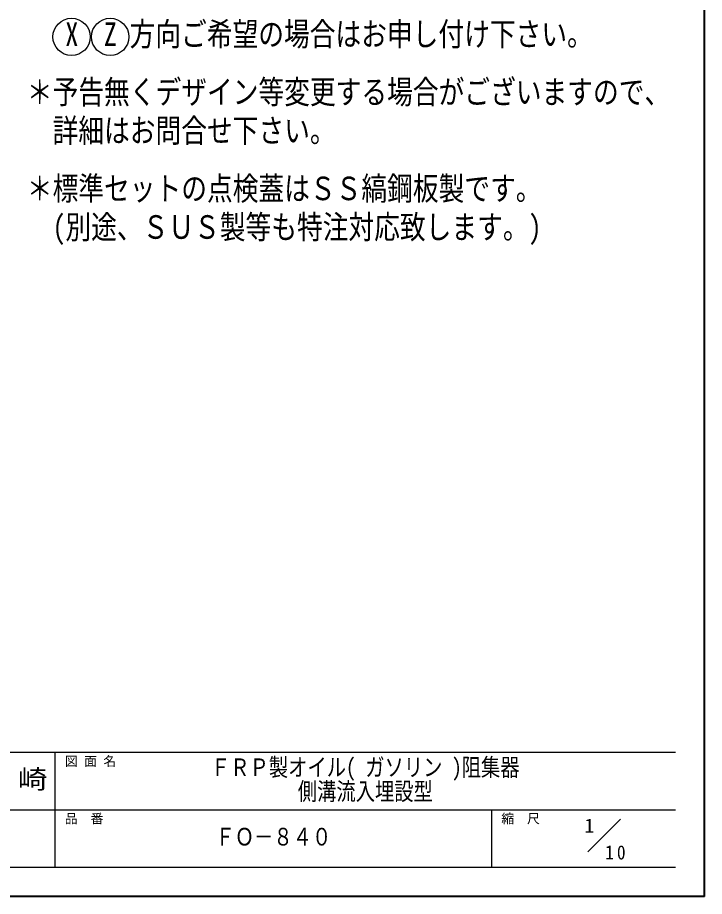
# Model space of a CAD drawing. Units: millimetres at full size, sheet at 1:10; details may follow other scales. Extents: x -1934 to 2116, y -1312 to 1498.
# Drawn here: x 1048 to 2116, y -1312 to 55 of the extents above; entities that cross this region are included whole.
import ezdxf
from ezdxf.enums import TextEntityAlignment as Align

# ---------------------------------------------------------------- set-up
doc = ezdxf.new("R2010")
doc.units = ezdxf.units.MM
doc.header["$LTSCALE"] = 10
doc.layers.add('0-0_ﾚｲﾔ1', color=4, linetype='Continuous', lineweight=9)
doc.styles.add('ＭＳ ゴシック', font='')
doc.styles.get('ＭＳ ゴシック').set_extended_font_data('MS Gothic')

msp = doc.modelspace()

# ---------------------------------------------------------------- linework, layer by layer
at = {"layer": '0-0_ﾚｲﾔ1', "color": 1, "lineweight": 40}
for q in [(2116.07, 1498.04), (-1933.93, -1311.96)]:
    msp.add_line((2116.07, -1311.96), q, dxfattribs=at)
at = {"layer": '0-0_ﾚｲﾔ1', "color": 6, "lineweight": 25}
for p, q in [((2071.07, -1088.39), (91.07, -1088.39)), ((1106.79, -1266.96), (1106.79, -1088.39)), ((2071.07, -1177.67), (838.93, -1177.67)), ((1785.36, -1266.96), (1785.36, -1177.67)), ((2071.07, -1266.96), (91.07, -1266.96))]:
    msp.add_line(p, q, dxfattribs=at)
at = {"layer": '0-0_ﾚｲﾔ1', "color": 7, "lineweight": 18}
msp.add_line((1934.85, -1242.47), (1985.36, -1191.96), dxfattribs=at)
at = {"layer": '0-0_ﾚｲﾔ1', "color": 5, "lineweight": 25}
for centre in [(1132.24, 24.71), (1192.24, 24.71)]:
    msp.add_circle(centre, 29, dxfattribs=at)

# ---------------------------------------------------------------- texts
at = {"layer": '0-0_ﾚｲﾔ1', "color": 7, "style": 'ＭＳ ゴシック'}
for s, height, width, p in [(' X  Z 方向ご希望の場合はお申し付け下さい。', 36.66, 0.8, (1102.74, -0.29)), ('＊予告無くデザイン等変更する場合がございますので、', 36.66, 0.8, (1062.74, -90.29)), ('詳細はお問合せ下さい。', 36.66, 0.8, (1102.74, -150.29)), ('＊標準セットの点検蓋はＳＳ縞鋼板製です。', 36.66, 0.8, (1062.74, -240.29)), ('(別途、ＳＵＳ製等も特注対応致します。)', 36.66, 0.8, (1102.74, -300.29)), ('ＦＲＰ製オイル( ガソリン )阻集器', 27.49, 0.8, (1348.93, -1133.03)), ('千\u3000崎', 29.33, 1.15, (956.79, -1153.03)), ('側溝流入埋設型', 27.49, 0.8, (1483.93, -1170.53)), ('ＦＯ－８４０', 27.49, 0.8, (1356.07, -1241.06))]:
    msp.add_text(s, height=height, dxfattribs=dict(at, width=width)).set_placement(p, align=Align.BOTTOM_LEFT)
for s, height, p in [('図 面 名', 14.66, (1121.79, -1113.39)), ('品\u3000番', 14.66, (1121.79, -1202.67)), ('縮\u3000尺', 14.66, (1800.36, -1202.67)), ('1', 21.99, (1929.77, -1219.48))]:
    msp.add_text(s, height=height, dxfattribs=at).set_placement(p, align=Align.BOTTOM_LEFT)
at = {"layer": '0-0_ﾚｲﾔ1', "color": 7, "insert": (1961.74, -1254.86), "char_height": 21.99, "attachment_point": 7, "style": 'ＭＳ ゴシック'}
msp.add_mtext('\\T1.36;\\W0.9;10', dxfattribs=at)

doc.saveas('drawing.dxf')
